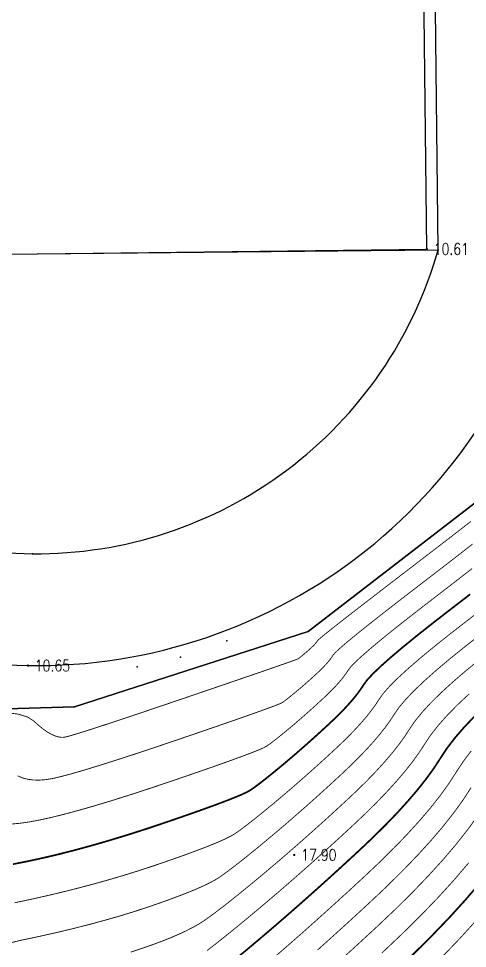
# Model space of a CAD drawing. Extents: x 940 to 2162, y 608 to 1562.
# Drawn here: x 1120.6 to 1159.8, y 843.5 to 924.7 of the extents above; entities that cross this region are included whole.
import ezdxf
from ezdxf.enums import TextEntityAlignment as Align

# ---------------------------------------------------------------- set-up
doc = ezdxf.new("R2010")
doc.units = 0
doc.header["$LTSCALE"] = 0.5
doc.header["$PDSIZE"] = 0.2
doc.layers.get('0').update_dxf_attribs({"linetype": 'CONTINUOUS'})
for name, color, linetype in [('DGX', 2, 'CONTINUOUS'), ('DLDW', 11, 'CONTINUOUS'), ('GCD', 1, 'CONTINUOUS'), ('JMD', 6, 'CONTINUOUS'), ('ZBTZ', 3, 'CONTINUOUS'), ('ZDH', 1, 'CONTINUOUS')]:
    doc.layers.add(name, color=color, linetype=linetype)
doc.styles.add('HZ', font='rs.shx', dxfattribs={"width": 0.8, "bigfont": 'hztxt.shx'})
doc.linetypes.add('1161', pattern='A,0,[149,AAA.SHX,S=0.15,R=0,X=0,Y=0],-1.6', length=1.6)
doc.linetypes.add('447', pattern='A,8,-1,[148,AAA.SHX,S=1,R=0,X=0,Y=0],-1', length=10)

# ---------------------------------------------------------------- blocks, each defined once
blk = doc.blocks.new('GC200')
at = {"linetype": 'Continuous', "const_width": 0.2, "flags": 128}
blk.add_lwpolyline([(-0.1, 0, 1), (0.1, 0, 1)], format="xyb", close=True, dxfattribs=at)

msp = doc.modelspace()

# ---------------------------------------------------------------- linework, layer by layer
at = {"layer": 'DGX', "linetype": 'Continuous', "const_width": 0.075}
for points, elevation in [([(1119.587, 864.136), (1120.616, 864.003), (1121.404, 863.761), (1121.953, 863.41), (1122.37, 863.033), (1122.767, 862.714), (1123.143, 862.451), (1123.497, 862.247), (1123.83, 862.099), (1124.143, 862.009), (1124.434, 861.977), (1124.704, 862.001), (1125.097, 862.102), (1125.757, 862.299), (1126.683, 862.59), (1127.875, 862.977), (1129.335, 863.458), (1131.06, 864.035), (1133.053, 864.708), (1135.312, 865.475), (1137.557, 866.241), (1139.507, 866.908), (1141.164, 867.476), (1142.526, 867.946), (1143.595, 868.318), (1144.369, 868.59), (1144.848, 868.764), (1145.034, 868.84), (1145.075, 868.869), (1145.122, 868.903), (1145.175, 868.943), (1145.232, 868.987), (1145.296, 869.038), (1145.365, 869.093), (1145.439, 869.154), (1145.519, 869.221), (1145.602, 869.291), (1145.686, 869.363), (1145.772, 869.437), (1145.859, 869.513), (1145.947, 869.591), (1146.036, 869.672), (1146.126, 869.754), (1146.218, 869.838), (1146.307, 869.922), (1146.388, 870.003), (1146.464, 870.082), (1146.532, 870.157), (1146.593, 870.229), (1146.648, 870.298), (1146.696, 870.364), (1146.737, 870.428), (1146.89, 870.576), (1147.274, 870.897), (1147.89, 871.392), (1148.737, 872.059), (1149.815, 872.9), (1151.124, 873.913), (1152.664, 875.1), (1154.436, 876.46), (1156.206, 877.818), (1157.743, 879), (1159.047, 880.007), (1160.118, 880.837)], 11), ([(1160.255, 878.852), (1158.983, 877.86), (1157.489, 876.704), (1155.774, 875.386), (1154.055, 874.063), (1152.553, 872.896), (1151.267, 871.883), (1150.196, 871.026), (1149.342, 870.323), (1148.705, 869.775), (1148.283, 869.382), (1148.077, 869.144), (1147.97, 868.98), (1147.846, 868.808), (1147.704, 868.628), (1147.544, 868.44), (1147.367, 868.245), (1147.172, 868.042), (1146.959, 867.832), (1146.729, 867.614), (1146.491, 867.395), (1146.256, 867.181), (1146.024, 866.972), (1145.796, 866.769), (1145.571, 866.571), (1145.348, 866.378), (1145.129, 866.191), (1144.913, 866.009), (1144.705, 865.837), (1144.512, 865.679), (1144.333, 865.534), (1144.169, 865.404), (1144.019, 865.287), (1143.883, 865.184), (1143.761, 865.095), (1143.654, 865.02), (1143.426, 864.911), (1142.942, 864.718), (1142.201, 864.443), (1141.204, 864.084), (1139.952, 863.642), (1138.443, 863.118), (1136.677, 862.51), (1134.656, 861.819), (1132.603, 861.125), (1130.741, 860.506), (1129.072, 859.963), (1127.594, 859.496), (1126.308, 859.104), (1125.214, 858.788), (1124.311, 858.548), (1123.601, 858.384), (1123.004, 858.285), (1122.443, 858.241), (1121.917, 858.253), (1121.426, 858.319), (1120.971, 858.44), (1120.552, 858.616)], 11.5)]:
    msp.add_lwpolyline(points, dxfattribs=dict(at, elevation=elevation))
at = {"layer": 'DGX', "linetype": 'Continuous', "const_width": 0.075, "flags": 128}
for points, elevation in [([(1160.222, 876.719), (1158.772, 875.59), (1157.111, 874.311), (1155.446, 873.026), (1153.982, 871.878), (1152.718, 870.867), (1151.656, 869.992), (1150.795, 869.254), (1150.135, 868.653), (1149.675, 868.188), (1149.417, 867.861), (1149.245, 867.595), (1149.044, 867.317), (1148.815, 867.027), (1148.557, 866.724), (1148.27, 866.409), (1147.955, 866.082), (1147.612, 865.742), (1147.239, 865.389), (1146.855, 865.035), (1146.476, 864.69), (1146.102, 864.353), (1145.733, 864.025), (1145.369, 863.705), (1145.01, 863.394), (1144.656, 863.092), (1144.307, 862.798), (1143.972, 862.52), (1143.66, 862.264), (1143.371, 862.031), (1143.106, 861.82), (1142.863, 861.631), (1142.644, 861.465), (1142.447, 861.322), (1142.274, 861.201), (1142.003, 861.057), (1141.514, 860.846), (1140.807, 860.568), (1139.882, 860.222), (1138.739, 859.808), (1137.378, 859.327), (1135.798, 858.779), (1134.001, 858.163), (1132.153, 857.541), (1130.422, 856.976), (1128.808, 856.467), (1127.312, 856.015), (1125.932, 855.618), (1124.67, 855.278), (1123.525, 854.995), (1122.497, 854.767), (1121.574, 854.594), (1120.743, 854.474), (1120.003, 854.406)], 12), ([(1161.338, 873.361), (1159.787, 872.163), (1158.228, 870.953), (1156.84, 869.843), (1155.622, 868.834), (1154.575, 867.925), (1153.7, 867.117), (1152.995, 866.409), (1152.46, 865.801), (1152.097, 865.294), (1151.794, 864.826), (1151.44, 864.336), (1151.036, 863.825), (1150.582, 863.292), (1150.077, 862.736), (1149.522, 862.16), (1148.917, 861.561), (1148.261, 860.94), (1147.585, 860.316), (1146.917, 859.708), (1146.258, 859.114), (1145.608, 858.536), (1144.966, 857.973), (1144.334, 857.425), (1143.71, 856.893), (1143.095, 856.375), (1142.505, 855.885), (1141.956, 855.434), (1141.447, 855.023), (1140.979, 854.652), (1140.552, 854.32), (1140.165, 854.028), (1139.819, 853.775), (1139.514, 853.562), (1139.158, 853.35), (1138.66, 853.102), (1138.02, 852.818), (1137.238, 852.497), (1136.314, 852.14), (1135.248, 851.746), (1134.04, 851.317), (1132.69, 850.851), (1131.253, 850.375), (1129.784, 849.917), (1128.282, 849.476), (1126.748, 849.053), (1125.182, 848.647), (1123.584, 848.258), (1121.953, 847.887), (1120.291, 847.533)], 13), ([(1161.125, 871.088), (1159.619, 869.916), (1158.268, 868.825), (1157.074, 867.817), (1156.035, 866.891), (1155.152, 866.048), (1154.425, 865.286), (1153.853, 864.607), (1153.437, 864.01), (1153.068, 863.441), (1152.638, 862.846), (1152.147, 862.224), (1151.595, 861.575), (1150.981, 860.9), (1150.306, 860.199), (1149.569, 859.47), (1148.772, 858.716), (1147.949, 857.957), (1147.137, 857.217), (1146.336, 856.495), (1145.545, 855.792), (1144.765, 855.107), (1143.996, 854.441), (1143.237, 853.793), (1142.489, 853.164), (1141.772, 852.568), (1141.103, 852.02), (1140.485, 851.52), (1139.916, 851.068), (1139.396, 850.664), (1138.926, 850.309), (1138.505, 850.001), (1138.134, 849.742), (1137.735, 849.496), (1137.233, 849.23), (1136.627, 848.942), (1135.916, 848.634), (1135.102, 848.306), (1134.184, 847.956), (1133.161, 847.586), (1132.035, 847.195), (1130.829, 846.797), (1129.566, 846.408), (1128.248, 846.028), (1126.875, 845.656), (1125.445, 845.292), (1123.959, 844.937), (1122.418, 844.59), (1120.82, 844.252), (1119.306, 843.884)], 13.5), ([(1130.422, 843.223), (1131.38, 843.539), (1132.282, 843.855), (1133.119, 844.166), (1133.89, 844.471), (1134.594, 844.772), (1135.233, 845.067), (1135.806, 845.358), (1136.313, 845.643), (1136.754, 845.922), (1137.191, 846.228), (1137.686, 846.59), (1138.24, 847.009), (1138.852, 847.484), (1139.523, 848.016), (1140.251, 848.605), (1141.038, 849.25), (1141.883, 849.952), (1142.764, 850.693), (1143.658, 851.456), (1144.564, 852.241), (1145.482, 853.048), (1146.413, 853.876), (1147.357, 854.726), (1148.314, 855.598), (1149.283, 856.491), (1150.222, 857.38), (1151.089, 858.238), (1151.884, 859.064), (1152.607, 859.859), (1153.258, 860.623), (1153.836, 861.356), (1154.343, 862.057), (1154.777, 862.727), (1155.246, 863.414), (1155.855, 864.164), (1156.604, 864.979), (1157.495, 865.858), (1158.526, 866.801), (1159.697, 867.808), (1161.01, 868.879)], 14), ([(1137.084, 843.353), (1137.789, 843.9), (1138.56, 844.513), (1139.399, 845.19), (1140.305, 845.933), (1141.278, 846.741), (1142.291, 847.594), (1143.319, 848.472), (1144.362, 849.375), (1145.419, 850.303), (1146.491, 851.257), (1147.577, 852.235), (1148.678, 853.238), (1149.794, 854.267), (1150.875, 855.29), (1151.873, 856.277), (1152.788, 857.228), (1153.62, 858.143), (1154.369, 859.022), (1155.034, 859.865), (1155.617, 860.672), (1156.117, 861.444), (1156.638, 862.22), (1157.285, 863.042), (1158.057, 863.91), (1158.954, 864.824), (1159.978, 865.784)], 14.5), ([(1160.145, 860.798), (1159.423, 859.832), (1158.797, 858.877), (1158.166, 857.903), (1157.431, 856.884), (1156.59, 855.82), (1155.645, 854.71), (1154.595, 853.555), (1153.44, 852.355), (1152.18, 851.109), (1150.815, 849.818), (1149.407, 848.519), (1148.018, 847.253), (1146.647, 846.018), (1145.294, 844.815), (1143.959, 843.643), (1142.643, 842.503)], 15.5), ([(1160.137, 857.593), (1159.441, 856.519), (1158.629, 855.394), (1157.701, 854.219), (1156.657, 852.994), (1155.498, 851.719), (1154.223, 850.394), (1152.832, 849.018), (1151.326, 847.593), (1149.772, 846.16), (1148.238, 844.762), (1146.724, 843.399)], 16), ([(1160.715, 855.134), (1159.827, 853.903), (1158.812, 852.618), (1157.67, 851.278), (1156.401, 849.883), (1155.007, 848.433), (1153.485, 846.928), (1151.837, 845.368), (1150.137, 843.801), (1148.458, 842.271)], 16.5), ([(1159.922, 851.017), (1158.682, 849.562), (1157.305, 848.046), (1155.79, 846.472), (1154.138, 844.838), (1152.348, 843.144)], 17), ([(1160.707, 846.129), (1159.112, 844.374), (1157.357, 842.55)], 18)]:
    msp.add_lwpolyline(points, dxfattribs=dict(at, elevation=elevation))
at = {"layer": 'DGX', "color": 3, "linetype": 'Continuous', "const_width": 0.15, "flags": 128}
for points, elevation in [([(1160.055, 874.476), (1158.449, 873.237), (1156.837, 871.99), (1155.411, 870.861), (1154.17, 869.85), (1153.116, 868.959), (1152.247, 868.185), (1151.565, 867.531), (1151.068, 866.995), (1150.757, 866.577), (1150.519, 866.211), (1150.242, 865.827), (1149.926, 865.426), (1149.569, 865.008), (1149.174, 864.573), (1148.739, 864.121), (1148.264, 863.651), (1147.75, 863.165), (1147.22, 862.676), (1146.697, 862.199), (1146.18, 861.734), (1145.67, 861.28), (1145.168, 860.839), (1144.672, 860.41), (1144.183, 859.992), (1143.701, 859.586), (1143.239, 859.202), (1142.808, 858.849), (1142.409, 858.527), (1142.042, 858.236), (1141.707, 857.976), (1141.404, 857.747), (1141.133, 857.548), (1140.894, 857.381), (1140.581, 857.204), (1140.087, 856.974), (1139.414, 856.693), (1138.56, 856.359), (1137.527, 855.974), (1136.313, 855.537), (1134.919, 855.048), (1133.346, 854.507), (1131.703, 853.958), (1130.103, 853.447), (1128.545, 852.972), (1127.03, 852.534), (1125.557, 852.133), (1124.127, 851.768), (1122.739, 851.441), (1121.394, 851.15), (1120.144, 850.903)], 12.5), ([(1139.571, 842.616), (1140.672, 843.529), (1141.818, 844.494), (1142.981, 845.488), (1144.161, 846.509), (1145.357, 847.559), (1146.569, 848.637), (1147.798, 849.744), (1149.043, 850.879), (1150.304, 852.042), (1151.527, 853.199), (1152.656, 854.316), (1153.691, 855.391), (1154.632, 856.427), (1155.479, 857.421), (1156.232, 858.375), (1156.892, 859.288), (1157.457, 860.16), (1158.031, 861.026), (1158.715, 861.92), (1159.509, 862.841), (1160.414, 863.791)], 15), ([(1161.033, 849.416), (1159.695, 847.845), (1158.208, 846.21), (1156.573, 844.511), (1154.79, 842.747)], 17.5)]:
    msp.add_lwpolyline(points, dxfattribs=dict(at, elevation=elevation))
at = {"layer": 'DLDW', "linetype": 'Continuous', "flags": 128}
for points in [[(1157.266, 904.563), (1156.109, 1009.555), (1086.077, 1008.813), (1087.233, 903.859)], [(1088.279, 903.81), (1156.269, 904.625), (1155.066, 1009.58), (1087.093, 1008.754)]]:
    msp.add_lwpolyline(points, close=True, dxfattribs=at)
for points in [[(1077.144, 903.717, 0.166511), (1093.221, 878.395, 0.166511), (1121.448, 868.247, 0.173353), (1150.942, 878.289, 0.173353), (1167.388, 904.753)], [(1087.233, 903.859, 0.159687), (1100.309, 885.26, 0.159687), (1121.857, 878.009, 0.164297), (1144.045, 885.307, 0.164297), (1157.266, 904.563)]]:
    msp.add_lwpolyline(points, format="xyb", dxfattribs=at)
at = {"layer": 'JMD', "linetype": '447', "elevation": 10.524, "flags": 128}
msp.add_lwpolyline([(1061.24, 901.992), (1069.546, 881.138), (1099.71, 863.887), (1125.512, 864.649), (1145.898, 871.231), (1161.268, 883.069), (1170.186, 899.769)], dxfattribs=at)
at = {"layer": 'ZBTZ', "linetype": '1161', "flags": 128}
msp.add_lwpolyline([(1330.74, 833.762), (1327.56, 840.768), (1319.707, 863.134), (1319.598, 863.445, -0.077672), (1319.176, 867.141, -0.089807), (1319.974, 870.7, -0.089946), (1322.608, 874.728, -0.118766), (1326.471, 877.237, -0.102595), (1331.41, 877.907, -0.141061), (1335.992, 876.236, -0.020708), (1338.015, 874.629, -0.026382), (1339.616, 873.089, -0.013245), (1341.446, 871.028, -0.005397), (1345.414, 866.207, -0.028768), (1347.217, 863.684, -0.015584), (1349.754, 859.369), (1356.2, 845.721, 0.167735), (1359.482, 841.341, 0.247764), (1363.284, 840.922, 0.111916), (1366.354, 843.018, 0.069822), (1369.739, 847.866, 0.053027), (1371.017, 851.218, 0.052663), (1371.567, 854.788, -0.001571), (1370.445, 864.094, -0.002172), (1369.681, 870.852, -0.000159), (1368.865, 878.383, -0.005831), (1368.835, 878.697, -0.046402), (1368.869, 882.664, 0.020508), (1369.267, 889.274, 0.003582), (1369.284, 890.636, 0.000782), (1369.306, 897.171, 0.026584), (1369.127, 900.636, 0.003874), (1368.949, 902.217), (1368.093, 906.685, 0.009169), (1365.623, 916.544, 0.037036), (1365.013, 918.279, 0.007585), (1357.022, 935.837, 0.004872), (1343.846, 962.973, 0.008475), (1342.009, 966.513, 0.003614), (1335.854, 977.703), (1329.948, 984.969, 0.013099), (1326.606, 988.431, 0.028527), (1325.252, 989.619, 0.014737), (1320.307, 993.25, 0.008963), (1311.673, 998.981, 0.047867), (1307.452, 1001.138, 0.027113), (1298.54, 1004.116), (1269.742, 1011.439, -0.020512), (1261.532, 1014.034, -0.033977), (1256.413, 1016.291, -0.005961), (1247.965, 1020.851, -0.018837), (1245.102, 1022.585, -0.027926), (1242.305, 1024.659, -0.006734), (1232.843, 1032.749, -0.04167), (1227.657, 1038.133, -0.025832), (1220.986, 1047.25), (1219.164, 1049.83), (1198.288, 1046.029), (1190.582, 1046.64), (1190.582, 1044.115), (1180.434, 1044.141), (1180.52, 1046.834), (1175.967, 1046.977), (1177.339, 952.841), (1172.053, 952.633), (1170.186, 899.769), (1161.268, 883.069), (1145.898, 871.231), (1125.512, 864.649), (1099.71, 863.887), (1069.546, 881.138), (1074.012, 867.156), (1077.612, 862.785), (1080.531, 860.039), (1081.322, 863.46), (1088.163, 863.46), (1082.903, 845.379), (1085.515, 845.893), (1090.005, 847.604), (1092.212, 841.814), (1092.782, 840.069), (1087.738, 838.245), (1087.788, 838.75, -0.027206), (1090.093, 834.638, -0.063866), (1090.967, 832.077, -0.009428), (1091.978, 826.602, -0.010278), (1092.709, 821.525, -0.011914), (1094.112, 807.365, -0.024093), (1094.307, 800.086, -0.017627), (1093.75, 790.285, -0.007981), (1091.46, 769.142), (1090.266, 759.756, -0.034067), (1095.724, 760.461, -0.049637), (1102.31, 760.204, -0.002641), (1103.782, 759.992, -0.005392), (1104.566, 759.866, -0.072064), (1109.903, 758.132, -0.111845), (1113.518, 755.204, -0.124873), (1115.369, 751.047, -0.065747), (1115.6, 745.122, -0.036581), (1114.485, 738.437, 0.034334), (1113.46, 732.463, 0.017331), (1112.757, 721.915, 0.023383), (1112.871, 714.245, 0.035855), (1113.623, 708.636, 0.020701), (1116.171, 698.504, 0.037395), (1121.194, 685.258, 0.042521), (1127.336, 674.588, 0.023131), (1130.841, 670.01, 0.0207), (1135.246, 665.198, 0.04717), (1140.59, 660.751, 0.045763), (1146.889, 657.242, 0.082528), (1154.184, 655.363, 0.066536), (1164.053, 655.811, 0.030894), (1170.375, 657.359, 0.043452), (1174.349, 658.987, 0.053054), (1181.795, 663.882, 0.087346), (1184.777, 667.358, 0.006859), (1185.162, 668.03, -0.00631), (1185.689, 668.951, -0.030276), (1189.361, 674.398, -0.021081), (1195.179, 681.366, -0.093388), (1204.127, 688.121, -0.130561), (1213.006, 689.928, -0.010639), (1220.792, 689.303, 0.006428), (1233.29, 688.193, 0.002335), (1242.048, 687.569, 0.003845), (1247.331, 687.259, 0.198568), (1251.993, 688.913, 0.144016), (1256.476, 696.199, 0.089715), (1257.029, 702.564, -0.069383), (1257.544, 713.69, -0.036422), (1260.85, 726.238, -0.155986), (1264.056, 730.545, -0.201176), (1270.425, 731.999, -0.180181), (1276.131, 728.662, -0.023263), (1278.275, 725.774, -0.025036), (1280.027, 722.865, -0.024343), (1284.36, 713.736, 0.019447), (1289.34, 702.974, 0.019178), (1295.661, 691.692, 0.062456), (1297.592, 689.274, 0.049333), (1298.871, 688.252, 0.035102), (1301.354, 686.88, 0.031434), (1304.797, 685.537, 0.071847), (1305.499, 685.42, 0.023809), (1306.045, 685.434, 0.017093), (1307.054, 685.543, 0.043665), (1310.87, 686.431, 0.036297), (1315.467, 688.312, 0.015778), (1318.218, 689.79, 0.010859), (1322.259, 692.244, 0.021309), (1324.617, 693.893, 0.012897), (1324.725, 693.98, 0.037347), (1324.729, 698.732, 0.016633), (1324.405, 701.739, 0.020292), (1323.978, 704.074, 0.118409), (1320.61, 710.916, -0.070031), (1311.692, 725.357, -0.022972), (1306.681, 738.373, -0.0249), (1303.212, 750.825, -0.055447), (1301.993, 761.741, -0.043106), (1303.164, 775.36, -0.084624), (1307.367, 787.214, -0.274119), (1314.059, 791.099, -0.174301), (1319.049, 789.254, -0.08134), (1323.489, 784.08, -0.158868), (1326.899, 769.631, 0.115392), (1329.098, 754.723, 0.02739), (1333.464, 745.227, 0.044069), (1336.764, 740.122, 0.11721), (1341.453, 736.364, 0.097181), (1349.101, 734.424, 0.13611), (1353.055, 735.291, 0.054193), (1355.838, 737.173), (1357.4, 741.046), (1359.601, 743.988), (1358.961, 747.74, 0.012312), (1357.65, 750.599, 0.027255), (1356.292, 753.032, 0.002451), (1353.397, 757.564, -0.003279), (1351.199, 761.018, -0.001211), (1348.636, 765.126, -0.001537), (1346.63, 768.381, -0.018479), (1344.35, 772.434, -0.013579), (1341.682, 777.983, -0.01746), (1340.066, 781.958, -0.019016), (1338.839, 785.749, -0.01542), (1337.304, 791.906, -0.016269), (1336.217, 797.847, -0.000047), (1335.237, 804.412, -0.000121), (1334.856, 806.965, -0.000007), (1333.963, 812.968, -0.000007), (1333.071, 818.963, -0.001307), (1332.463, 823.128, 0.000982), (1331.662, 828.632, 0.015736), (1330.74, 833.762)], format="xyb", close=True, dxfattribs=at)
at = {"layer": 'ZDH', "linetype": 'Continuous'}
for p in [(1156.269, 904.625, 10.613), (1156.269, 904.625, 10.613), (1156.269, 904.625, 10.613), (1157.266, 904.563, 10.651), (1157.266, 904.563, 10.651), (1157.266, 904.563, 10.651), (1121.857, 878.009, 10.642), (1121.857, 878.009, 10.642), (1121.857, 878.009, 10.642), (1145.898, 871.231, 10.687), (1145.898, 871.231, 10.687), (1145.898, 871.231, 10.687), (1138.805, 870.394, 10.659), (1138.805, 870.394, 10.659), (1138.805, 870.394, 10.659), (1134.774, 868.985, 10.659), (1134.774, 868.985, 10.659), (1134.774, 868.985, 10.659), (1121.448, 868.247, 10.654), (1121.448, 868.247, 10.654), (1121.448, 868.247, 10.654), (1130.979, 868.142, 10.657), (1130.979, 868.142, 10.657), (1130.979, 868.142, 10.657), (1125.512, 864.649, 10.634), (1125.512, 864.649, 10.634), (1125.512, 864.649, 10.634)]:
    msp.add_point(p, dxfattribs=at)

# ---------------------------------------------------------------- block references
at = {"layer": 'GCD', "linetype": 'Continuous'}
ref = msp.add_blockref('GC200', (1156.269, 904.625, 10.613), dxfattribs=dict(at, xscale=0.5, yscale=0.5, zscale=0.5))
ref.add_attrib('height', '10.61', dxfattribs={"linetype": 'Continuous', "height": 1, "style": 'HZ', "width": 0.8}).set_placement((1156.869, 904.625, 10.613), align=Align.MIDDLE_LEFT)
ref = msp.add_blockref('GC200', (1121.448, 868.247, 10.654), dxfattribs=dict(at, xscale=0.5, yscale=0.5, zscale=0.5))
ref.add_attrib('height', '10.65', dxfattribs={"linetype": 'Continuous', "height": 1, "style": 'HZ', "width": 0.8}).set_placement((1122.048, 868.247, 10.654), align=Align.MIDDLE_LEFT)
ref = msp.add_blockref('GC200', (1144.701, 851.71, 17.896), dxfattribs=dict(at, xscale=0.5, yscale=0.5, zscale=0.5))
ref.add_attrib('height', '17.90', dxfattribs={"linetype": 'Continuous', "height": 1, "style": 'HZ', "width": 0.8}).set_placement((1145.301, 851.71, 17.896), align=Align.MIDDLE_LEFT)

doc.saveas('drawing.dxf')
